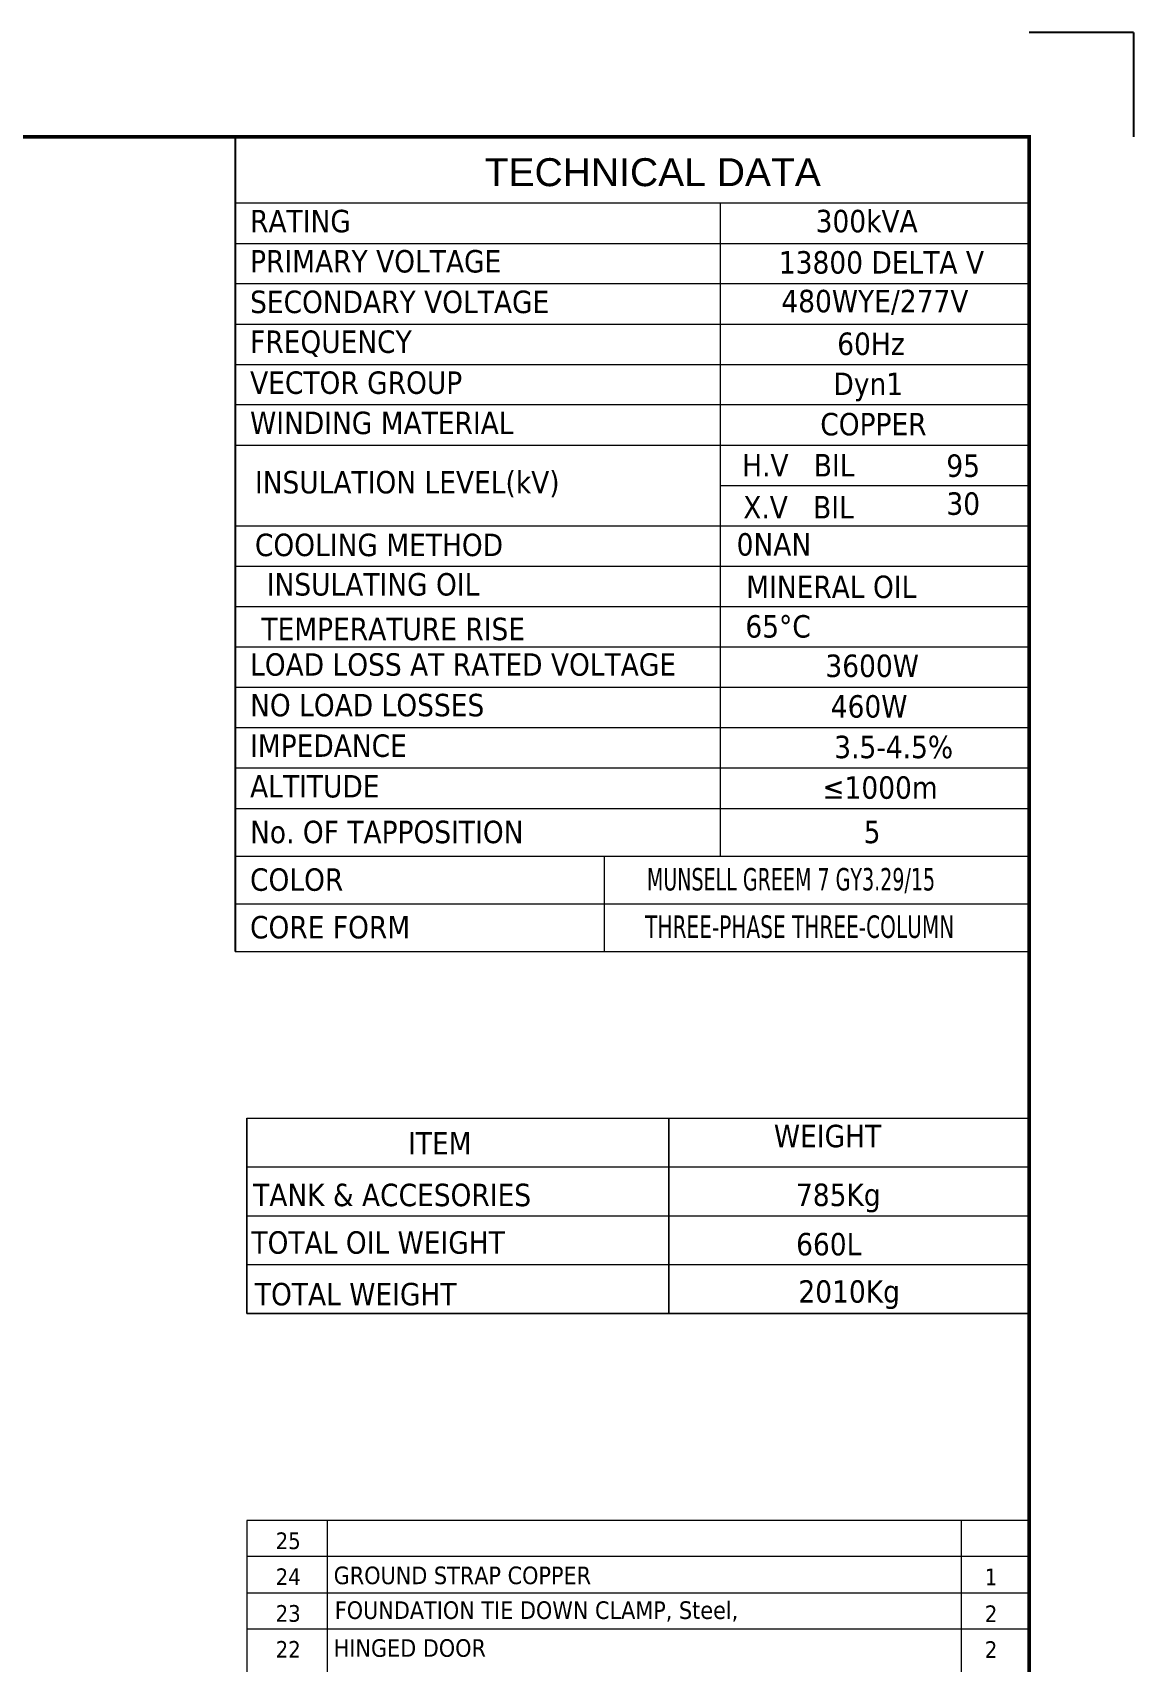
# Model space of a CAD drawing. Header units: millimetres. Extents: x 70841 to 133731, y -170061 to -164340.
# Drawn here: x 113259 to 115231, y -167430 to -164511 of the extents above; entities that cross this region are included whole.
import ezdxf
from ezdxf.enums import TextEntityAlignment as Align

# ---------------------------------------------------------------- set-up
doc = ezdxf.new("R2010")
doc.units = ezdxf.units.MM
doc.header["$LTSCALE"] = 13
for name, color, linetype in [('1', 4, 'Continuous'), ('2', 3, 'Continuous'), ('6文字层', 3, 'Continuous')]:
    doc.layers.add(name, color=color, linetype=linetype)
doc.layers.add('paper', color=254, linetype='Continuous', plot=False)
doc.layers.add('铁心', color=3, linetype='Continuous', lineweight=0)
doc.styles.add('PDF Arial', font='arial.ttf')
doc.styles.add('Tahoma$001', font='tahoma.ttf', dxfattribs={"height": 2.159784})
doc.styles.add('Tahoma_txtstyle_28.87_0_0', font='tahoma.ttf')

msp = doc.modelspace()

# ---------------------------------------------------------------- linework, layer by layer
at = {"layer": '1', "const_width": 6.541}
msp.add_lwpolyline([(107868.588, -169855.834), (115044.588, -169855.834), (115044.588, -164698.084), (107868.588, -164698.084), (107868.588, -169855.834)], dxfattribs=at)
at = {"layer": '2', "ltscale": 10}
msp.add_line((115044.588, -166455.251), (115044.588, -166805.198), dxfattribs=at)
at = {"layer": '6文字层'}
for points in [[(113621.673, -164698.084), (115044.588, -164698.084)], [(113621.673, -164698.084), (113621.673, -166156.862)], [(115044.588, -164698.084), (115044.588, -165540.932)]]:
    msp.add_lwpolyline(points, dxfattribs=at)
at = {"layer": 'paper'}
for q in [(115044.588, -164511.209), (115231.463, -164698.084)]:
    msp.add_line((115231.463, -164511.209), q, dxfattribs=at)
at = {"layer": '铁心'}
for p, q in [((113643.026, -166455.251), (113643.026, -166589.615)), ((113643.026, -166589.615), (113643.026, -166455.251)), ((113643.026, -166455.251), (115044.588, -166455.251)), ((113643.026, -166542.738), (115044.588, -166542.738)), ((113643.026, -166630.225), (115044.588, -166630.225)), ((113643.026, -166717.711), (115044.588, -166717.711)), ((113643.026, -166805.198), (115044.588, -166805.198))]:
    msp.add_line(p, q, dxfattribs=at)
at = {"layer": '铁心', "color": 3, "true_color": 0x00ff00}
for p, q in [((114399.14, -166455.251), (114399.14, -166589.615)), ((114399.14, -166589.615), (114399.14, -166455.251)), ((113643.026, -166713.644), (113643.026, -166589.615)), ((113643.026, -166589.615), (113643.026, -166713.644)), ((114399.14, -166713.644), (114399.14, -166589.615)), ((114399.14, -166589.615), (114399.14, -166713.644)), ((113643.026, -166805.198), (113643.026, -166713.644)), ((113643.026, -166713.644), (113643.026, -166805.198)), ((114399.14, -166805.198), (114399.14, -166713.644)), ((114399.14, -166713.644), (114399.14, -166805.198))]:
    msp.add_line(p, q, dxfattribs=at)
at = {"layer": '铁心'}
for points in [[(113621.673, -164816.041), (115044.588, -164816.041)], [(114491.117, -164816.041), (114491.117, -165986.272)], [(113621.673, -164888.736), (115044.588, -164888.736)], [(113621.673, -164960.745), (115044.588, -164960.745)], [(113621.673, -165033.44), (115044.588, -165033.44)], [(113621.673, -165105.449), (115044.588, -165105.449)], [(113621.673, -165177.458), (115044.588, -165177.458)], [(113621.673, -165250.153), (115044.588, -165250.153)], [(114491.117, -165322.162), (115044.588, -165322.162)], [(113621.673, -165394.856), (115044.588, -165394.856)], [(113621.673, -165466.865), (115044.588, -165466.865)], [(113621.673, -165538.874), (115044.588, -165538.874)], [(113621.673, -165611.569), (115044.588, -165611.569)], [(113621.673, -165683.578), (115044.588, -165683.578)], [(113621.673, -165755.587), (115044.588, -165755.587)], [(113621.673, -165755.587), (115044.588, -165755.587)], [(113621.673, -165828.282), (115044.588, -165828.282)], [(113621.673, -165900.977), (115044.588, -165900.977)], [(113621.673, -165900.977), (115044.588, -165900.977)], [(115044.588, -165900.977), (115044.588, -166156.863)], [(113621.673, -165986.272), (115044.588, -165986.272)], [(114282.879, -165986.272), (114282.879, -166156.863)], [(113621.672, -166071.567), (115044.588, -166071.567)], [(113621.673, -166071.567), (115044.588, -166071.567)], [(113621.672, -166156.862), (115044.588, -166156.862)], [(113621.673, -166156.863), (115044.588, -166156.863)], [(115044.588, -166805.198), (113643.026, -166805.198), (113643.026, -166805.198)], [(113643.026, -167175.864), (113643.026, -168921.459)], [(115044.588, -167175.864), (113643.026, -167175.864), (113643.026, -167175.864)], [(115044.588, -167175.864), (113643.026, -167175.864), (113643.026, -167175.864)], [(113786.51, -167175.864), (113786.51, -168857.064)], [(114922.747, -167175.864), (114922.747, -168857.064)], [(115044.588, -167240.258), (113643.026, -167240.258), (113643.026, -167240.258)], [(115044.588, -167305.989), (113643.026, -167305.989), (113643.026, -167305.989)], [(115044.588, -167305.989), (113643.026, -167305.989), (113643.026, -167305.989)], [(115044.588, -167305.989), (113643.026, -167305.989), (113643.026, -167305.989)], [(115044.588, -167370.383), (113643.026, -167370.383), (113643.026, -167370.383)]]:
    msp.add_lwpolyline(points, dxfattribs=at)

# ---------------------------------------------------------------- texts
for s, height, style, p in [('TECHNICAL DATA', 50.06987, 'PDF Arial', (114069.007, -164786.241)), ('RATING', 40.1901, 'Tahoma$001', (113648.587, -164868.848)), ('300kVA', 40.1901, 'Tahoma$001', (114661.987, -164868.848)), ('PRIMARY VOLTAGE', 40.19014, 'Tahoma$001', (113648.587, -164940.857)), ('13800 DELTA V', 40.19014, 'Tahoma$001', (114596.126, -164942.835)), ('SECONDARY VOLTAGE', 40.19014, 'Tahoma$001', (113648.587, -165013.552)), ('480WYE/277V', 40.19014, 'Tahoma$001', (114600.622, -165012.121)), ('FREQUENCY', 40.1901, 'Tahoma$001', (113648.587, -165084.875)), ('60Hz', 40.1901, 'Tahoma$001', (114700.68, -165088.569)), ('VECTOR GROUP', 40.19014, 'Tahoma$001', (113648.587, -165158.255)), ('Dyn1', 40.1901, 'Tahoma$001', (114693.932, -165160.377)), ('WINDING MATERIAL', 40.19014, 'Tahoma$001', (113648.587, -165230.264)), ('COPPER', 40.1901, 'Tahoma$001', (114670.339, -165232.585)), ('95', 40.1901, 'Tahoma$001', (114896.243, -165306.915)), ('INSULATION LEVEL(kV)', 40.19014, 'Tahoma$001', (113657.227, -165336.511)), ('30', 40.1901, 'Tahoma$001', (114896.337, -165374.834)), ('COOLING METHOD', 40.19014, 'Tahoma$001', (113657.227, -165448.82)), ('0NAN', 40.1901, 'Tahoma$001', (114520.485, -165447.869)), ('LOAD LOSS AT RATED VOLTAGE', 40.19014, 'Tahoma$001', (113648.587, -165663.004)), ('3600W', 40.1901, 'Tahoma$001', (114679.503, -165665.325)), ('NO LOAD LOSSES', 40.19014, 'Tahoma$001', (113648.587, -165735.699)), ('460W', 40.1901, 'Tahoma$001', (114689.111, -165738.019)), ('IMPEDANCE', 40.1901, 'Tahoma$001', (113648.587, -165808.394)), ('3.5-4.5%%%', 40.1901, 'Tahoma$001', (114695.296, -165810.714)), ('ALTITUDE', 40.1901, 'Tahoma$001', (113648.587, -165881.088)), ('≤1000m', 40.1901, 'Tahoma$001', (114674.096, -165883.409)), ('No. OF TAPPOSITION', 40.19014, 'Tahoma$001', (113648.526, -165962.936)), ('5', 40.19, 'Tahoma$001', (114748.082, -165962.936)), ('COLOR', 40.1901, 'Tahoma$001', (113648.526, -166048.232)), ('GROUND STRAP COPPER', 31.56081, 'Tahoma$001', (113798.375, -167290.075)), ('1', 29.834, 'Tahoma$001', (114965.172, -167291.962)), ('FOUNDATION TIE DOWN CLAMP, Steel, ', 31.5647, 'Tahoma$001', (113800.333, -167352.378)), ('2', 29.834, 'Tahoma$001', (114965.172, -167357.96)), ('HINGED DOOR', 31.56081, 'Tahoma$001', (113798.375, -167420.2)), ('2', 29.834, 'Tahoma$001', (114965.172, -167422.087))]:
    msp.add_text(s, height=height, dxfattribs=dict(at, style=style)).set_placement(p)
at = {"layer": '铁心', "style": 'Tahoma$001'}
for s, height, p in [('H.V   BIL', 40.1901, (114630.994, -165286.058)), ('X.V   BIL', 40.1901, (114631.309, -165361.353)), ('INSULATING OIL', 40.19014, (113868.92, -165499.349)), ('MINERAL OIL', 40.19014, (114690.063, -165503.839)), ('TEMPERATURE RISE ', 40.19014, (113912.61, -165579.296))]:
    msp.add_text(s, height=height, dxfattribs=at).set_placement(p, align=Align.MIDDLE)
msp.add_text('65%%DC', height=40.1901, dxfattribs=at).set_placement((114536.126, -165574.607), align=Align.MIDDLE_LEFT)
at = {"layer": '铁心', "color": 3, "true_color": 0x00ff00, "style": 'Tahoma$001', "width": 0.72}
msp.add_text('MUNSELL GREEM 7 GY3.29/15', height=40.19014, dxfattribs=at).set_placement((114359.581, -166047.622))
at = {"layer": '铁心', "color": 3, "true_color": 0x00ff00}
for s, height, style, p in [('CORE FORM', 40.1901, 'Tahoma$001', (113648.526, -166133.527)), ('ITEM', 40.1901, 'Tahoma$001', (113931.561, -166520.433)), ('TANK & ACCESORIES', 40.19014, 'Tahoma$001', (113654.077, -166613.063)), ('785Kg', 40.1901, 'Tahoma$001', (114626.788, -166612.852)), ('TOTAL OIL WEIGHT', 40.19014, 'Tahoma$001', (113651.002, -166698.216)), ('660L', 40.1901, 'Tahoma$001', (114627.042, -166701.148)), ('TOTAL WEIGHT', 40.19014, 'Tahoma$001', (113657.153, -166790.673)), ('2010Kg', 40.1901, 'Tahoma$001', (114631.181, -166785.955)), ('25', 29.8816, 'Tahoma_txtstyle_28.87_0_0', (113694.461, -167227.275)), ('24', 29.8816, 'Tahoma_txtstyle_28.87_0_0', (113694.461, -167291.67)), ('23', 29.8816, 'Tahoma_txtstyle_28.87_0_0', (113694.461, -167357.4)), ('22', 29.8816, 'Tahoma_txtstyle_28.87_0_0', (113694.461, -167421.794))]:
    msp.add_text(s, height=height, dxfattribs=dict(at, style=style)).set_placement(p)
at = {"layer": '铁心', "style": 'Tahoma$001', "width": 0.76}
msp.add_text('THREE-PHASE THREE-COLUMN', height=40.19014, dxfattribs=at).set_placement((114356.494, -166132.572))
at = {"layer": '铁心', "color": 3, "true_color": 0x00ff00, "insert": (114587.225, -166467.331), "char_height": 40.1901, "width": 467.33137, "attachment_point": 1, "style": 'Tahoma$001'}
msp.add_mtext('WEIGHT', dxfattribs=at)

doc.saveas('drawing.dxf')
